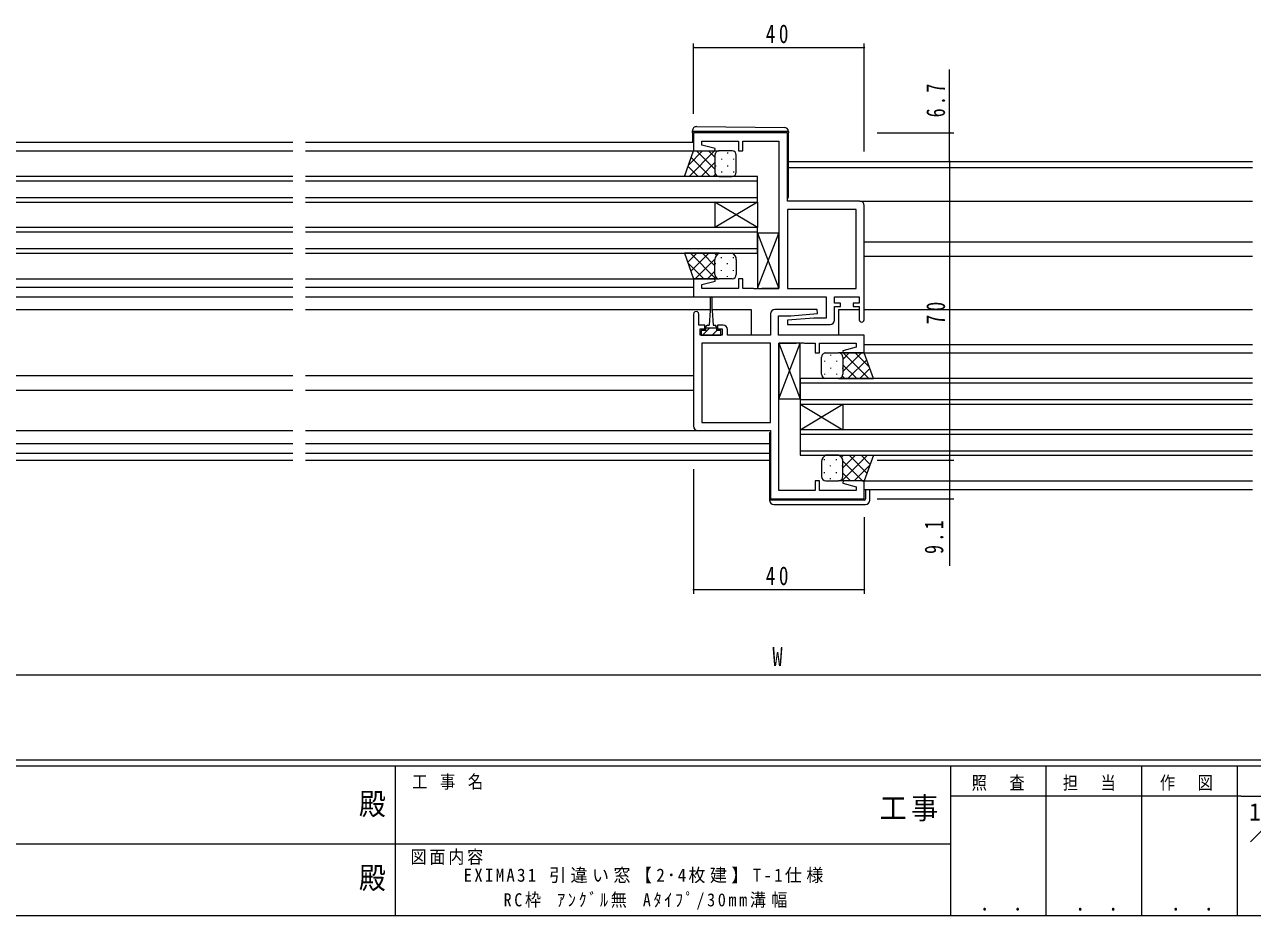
# Model space of a CAD drawing. Units: millimetres on the paper. Extents: x -397 to 397, y -282 to 282.
# Drawn here: x -95.8 to 192.1, y -282.1 to -73.2 of the extents above; entities that cross this region are included whole.
import ezdxf
from ezdxf.enums import TextEntityAlignment as Align

# ---------------------------------------------------------------- set-up
doc = ezdxf.new("R2010")
doc.units = ezdxf.units.MM
for name, color, linetype, lineweight in [('0-1_YKK_ZWAK', 7, 'Continuous', 18), ('0-3_YKK_11', 7, 'Continuous', 18), ('0-4_YKK_12', 2, 'Continuous', 18), ('0-5_YKK_13', 4, 'Continuous', 18), ('0-6_YKK_D', 6, 'Continuous', 18)]:
    doc.layers.add(name, color=color, linetype=linetype, lineweight=lineweight)
doc.layers.add('0-2_USER1', color=7, linetype='Continuous')
doc.styles.add('ＭＳ ゴシック', font='')
doc.styles.get('ＭＳ ゴシック').set_extended_font_data('MS Gothic')

msp = doc.modelspace()

# ---------------------------------------------------------------- linework, layer by layer
at = {"layer": '0-1_YKK_ZWAK'}
for p, q in [((376.092, -245.688), (-393.908, -245.688)), ((338.292, -247.088), (-393.908, -247.088)), ((-8.908, -247.088), (-8.908, -282.088)), ((121.292, -247.088), (121.292, -282.088)), ((143.692, -247.088), (143.692, -282.088)), ((166.092, -247.088), (166.092, -282.088)), ((188.492, -247.088), (188.492, -282.088)), ((189.476, -254.087), (121.292, -254.087)), ((189.476, -254.087), (209.492, -254.087)), ((191.662, -264.824), (201.355, -255.13)), ((-136.308, -265.287), (-7.508, -265.287)), ((-7.508, -265.287), (121.292, -265.287)), ((-393.908, -282.088), (338.292, -282.088))]:
    msp.add_line(p, q, dxfattribs=at)
at = {"layer": '0-3_YKK_11'}
for p, q in [((83.092, -98.588), (61.092, -98.588)), ((72.592, -102.788), (72.592, -100.518)), ((72.592, -100.518), (81.092, -100.518)), ((81.092, -100.518), (81.092, -135.058)), ((83.092, -114.588), (83.092, -98.588)), ((71.592, -102.788), (72.592, -102.788)), ((100.092, -114.588), (83.092, -114.588)), ((99.162, -116.518), (83.092, -116.518)), ((83.092, -116.518), (83.092, -135.058)), ((83.092, -116.518), (83.092, -135.058)), ((99.162, -135.058), (99.162, -116.518)), ((101.092, -142.388), (101.092, -115.588)), ((66.052, -132.788), (61.092, -132.788)), ((61.092, -132.788), (61.092, -136.988)), ((66.121, -133.31), (66.052, -132.788)), ((72.592, -132.788), (71.592, -132.788)), ((71.592, -132.788), (71.592, -135.058)), ((72.592, -135.058), (72.592, -132.788)), ((75.134, -135.058), (72.592, -135.058)), ((83.092, -135.058), (99.162, -135.058)), ((61.092, -136.988), (92.162, -136.988)), ((92.162, -136.988), (92.162, -141.988)), ((94.092, -136.988), (99.892, -136.988)), ((79.092, -140.988), (79.092, -145.988)), ((94.092, -139.288), (95.492, -139.288)), ((94.092, -142.488), (94.092, -139.288)), ((95.492, -139.288), (95.492, -138.488)), ((61.092, -141.088), (61.092, -167.388)), ((62.292, -143.688), (62.292, -141.088)), ((81.022, -145.988), (81.022, -141.488)), ((89.285, -141.988), (83.072, -142.531)), ((92.162, -141.988), (89.285, -141.988)), ((62.592, -145.988), (62.592, -144.488)), ((67.792, -145.988), (62.592, -145.988)), ((67.792, -144.488), (67.792, -145.988)), ((68.992, -145.988), (68.992, -144.688)), ((79.092, -145.988), (68.992, -145.988)), ((101.092, -145.988), (81.022, -145.988)), ((101.092, -150.188), (101.092, -145.988)), ((79.092, -147.918), (63.022, -147.918)), ((63.022, -147.918), (63.022, -166.458)), ((63.022, -147.918), (63.022, -166.458)), ((79.092, -166.458), (79.092, -147.918)), ((81.092, -182.458), (81.092, -147.918)), ((90.592, -147.918), (99.162, -147.918)), ((96.131, -150.188), (101.092, -150.188)), ((63.022, -166.458), (79.092, -166.458)), ((62.092, -168.388), (79.092, -168.388)), ((79.092, -168.388), (79.092, -184.388)), ((90.592, -180.188), (89.592, -180.188)), ((89.592, -180.188), (89.592, -182.458)), ((90.592, -182.458), (90.592, -180.188)), ((96.131, -180.188), (96.063, -180.71)), ((101.092, -180.188), (96.131, -180.188)), ((101.092, -184.388), (101.092, -180.188)), ((89.592, -182.458), (81.092, -182.458)), ((99.162, -182.458), (90.592, -182.458)), ((79.092, -184.388), (101.092, -184.388))]:
    msp.add_line(p, q, dxfattribs=at)
for points in [[(61.092, -98.588), (61.092, -102.788), (66.052, -102.788), (66.121, -102.265), (63.022, -101.435), (63.022, -100.518), (71.592, -100.518), (71.592, -102.788)], [(71.592, -135.058), (63.022, -135.058), (63.022, -134.14), (66.121, -133.31)], [(81.092, -135.058), (77.05, -135.058), (76.867, -135.178), (76.317, -135.178), (76.134, -135.058), (76.05, -135.058), (75.867, -135.178), (75.317, -135.178), (75.134, -135.058)], [(95.492, -138.488), (94.092, -138.488), (94.092, -136.988)], [(99.892, -136.988), (99.892, -138.488), (98.492, -138.488), (98.492, -139.288), (99.892, -139.288), (99.892, -142.388)], [(81.022, -141.488), (83.899, -141.488), (90.112, -140.944), (90.07, -139.988), (80.092, -139.988)], [(62.592, -144.488), (63.692, -144.488), (63.692, -143.688), (62.292, -143.688)], [(67.992, -143.688), (66.692, -143.688), (66.692, -144.488), (67.792, -144.488)], [(83.072, -142.531), (83.114, -143.488), (93.092, -143.488)], [(81.092, -147.918), (85.134, -147.918), (85.317, -147.798), (85.867, -147.798), (86.05, -147.918), (86.134, -147.918), (86.317, -147.798), (86.867, -147.798), (87.05, -147.918), (89.592, -147.918), (89.592, -150.188), (90.592, -150.188), (90.592, -147.918)], [(99.162, -147.918), (99.162, -148.835), (96.063, -149.665), (96.131, -150.188)], [(96.063, -180.71), (99.162, -181.54), (99.162, -182.458)]]:
    msp.add_lwpolyline(points, dxfattribs=at)
for centre, radius, start, end in [((100.092, -115.588), 1, 0.00001, 89.99999), ((61.692, -141.088), 0.6, 359.99999, 180.00001), ((80.092, -140.988), 1, 90.00001, 179.99999), ((67.992, -144.688), 1, 0.00001, 89.99999), ((93.092, -142.488), 1, 270.00001, 359.99999), ((100.492, -142.388), 0.6, 179.99999, 0.00001), ((62.092, -167.388), 1, 180.00001, 269.99999)]:
    msp.add_arc(centre, radius, start, end, dxfattribs=at)
at = {"layer": '0-4_YKK_12'}
for p, q in [((-124.997, -102.788), (-32.908, -102.788)), ((-123.908, -100.787), (-32.908, -100.787)), ((-29.908, -100.787), (61.092, -100.788)), ((-29.908, -102.788), (61.092, -102.788)), ((83.292, -105.288), (192.092, -105.288)), ((-32.908, -108.788), (-138.908, -108.788)), ((76.092, -108.788), (-29.908, -108.788)), ((76.092, -114.788), (76.092, -108.788)), ((83.292, -106.688), (192.092, -106.688)), ((-138.908, -109.788), (-32.908, -109.788)), ((-29.908, -109.788), (76.092, -109.788)), ((-32.908, -113.788), (-138.908, -113.788)), ((-138.908, -114.788), (-32.908, -114.788)), ((76.092, -113.788), (-29.908, -113.788)), ((-29.908, -114.788), (76.092, -114.788)), ((76.092, -114.788), (66.092, -120.788)), ((76.092, -114.788), (76.092, -120.788)), ((100.092, -114.588), (192.092, -114.588)), ((-32.908, -120.788), (-138.908, -120.788)), ((76.092, -120.788), (-29.908, -120.788)), ((76.092, -126.788), (76.092, -120.788)), ((-138.908, -121.788), (-32.908, -121.788)), ((-29.908, -121.788), (76.092, -121.788)), ((-32.908, -125.788), (-138.908, -125.788)), ((76.092, -125.788), (-29.908, -125.788)), ((101.092, -124.088), (192.092, -124.088)), ((-138.908, -126.788), (-32.908, -126.788)), ((-29.908, -126.788), (76.092, -126.788)), ((101.092, -127.488), (192.092, -127.488)), ((-124.408, -132.788), (-32.908, -132.787)), ((-123.908, -134.788), (-32.908, -134.787)), ((-29.908, -132.787), (61.592, -132.788)), ((-29.908, -134.787), (61.092, -134.786)), ((-124.408, -136.988), (-32.908, -136.988)), ((-29.908, -136.988), (61.592, -136.988)), ((-172.408, -139.988), (-32.908, -139.988)), ((-29.908, -139.988), (64.942, -139.988)), ((65.442, -139.988), (74.592, -139.988)), ((74.592, -139.988), (74.592, -145.88)), ((95.092, -139.988), (95.092, -145.988)), ((95.092, -139.988), (99.892, -139.988)), ((101.092, -139.988), (192.092, -139.988)), ((101.092, -148.188), (192.092, -148.188)), ((100.847, -150.188), (192.092, -150.188)), ((-128.908, -155.488), (-32.908, -155.488)), ((-29.908, -155.488), (61.092, -155.488)), ((192.092, -156.188), (86.092, -156.188)), ((86.092, -156.188), (86.092, -162.188)), ((86.092, -157.188), (192.092, -157.188)), ((-128.908, -158.888), (-32.908, -158.888)), ((-29.908, -158.888), (61.092, -158.888)), ((192.092, -161.188), (86.092, -161.188)), ((86.092, -162.188), (86.092, -168.188)), ((86.092, -162.188), (96.092, -168.188)), ((86.092, -168.188), (96.092, -162.188)), ((86.092, -162.188), (192.092, -162.188)), ((96.092, -162.188), (96.092, -168.188)), ((86.092, -168.188), (86.092, -174.188)), ((192.092, -168.188), (86.092, -168.188)), ((86.092, -169.188), (192.092, -169.188)), ((-183.908, -171.388), (-32.908, -171.388)), ((-29.908, -171.388), (78.892, -171.388)), ((-183.608, -173.658), (-32.908, -173.658)), ((-169.208, -175.288), (-32.908, -175.288)), ((-29.908, -173.658), (78.892, -173.658)), ((-29.908, -175.288), (78.892, -175.288)), ((192.092, -173.188), (86.092, -173.188)), ((86.092, -174.188), (192.092, -174.188)), ((100.592, -180.188), (192.092, -180.188)), ((101.092, -182.188), (192.092, -182.188))]:
    msp.add_line(p, q, dxfattribs=at)
msp.add_lwpolyline([(76.092, -120.788), (66.092, -114.788), (66.092, -120.788)], dxfattribs=at)
at = {"layer": '0-5_YKK_13'}
for p, q in [((61.801, -97.1), (82.301, -97.279)), ((60.792, -98.288), (60.792, -98.1)), ((61.296, -98.288), (60.792, -98.288)), ((60.792, -98.588), (60.792, -98.288)), ((60.792, -98.588), (60.792, -100.788)), ((82.796, -98.288), (61.296, -98.288)), ((83.292, -98.288), (83.292, -98.588)), ((83.292, -113.588), (83.292, -98.588)), ((58.949, -108.788), (61.092, -102.788)), ((59.926, -106.052), (63.19, -102.788)), ((60.019, -108.788), (66.019, -102.788)), ((61.092, -102.788), (67.092, -102.788)), ((66.092, -107.109), (61.771, -102.788)), ((66.092, -104.28), (64.599, -102.788)), ((70.092, -102.788), (67.092, -102.788)), ((69.012, -103.208), (69.012, -103.408)), ((62.114, -108.788), (59.782, -106.456)), ((64.942, -108.788), (60.526, -104.372)), ((62.847, -108.788), (66.092, -105.543)), ((66.092, -103.788), (66.092, -107.788)), ((66.182, -106.238), (66.182, -106.438)), ((67.597, -104.623), (67.597, -104.823)), ((69.012, -106.238), (69.012, -106.438)), ((70.427, -104.623), (70.427, -104.823)), ((71.092, -107.788), (71.092, -103.788)), ((67.092, -108.788), (58.949, -108.788)), ((59.285, -108.788), (59.037, -108.54)), ((65.676, -108.788), (66.208, -108.255)), ((67.092, -108.788), (70.092, -108.788)), ((67.597, -107.653), (67.597, -107.853)), ((70.427, -107.653), (70.427, -107.853)), ((81.092, -122.058), (76.092, -122.058)), ((76.092, -135.058), (81.092, -122.058)), ((76.092, -122.058), (76.092, -135.058)), ((67.092, -126.788), (58.949, -126.788)), ((58.949, -126.788), (61.092, -132.788)), ((58.96, -126.817), (58.989, -126.788)), ((59.704, -128.902), (61.818, -126.788)), ((63.486, -132.788), (59.762, -129.063)), ((66.315, -132.788), (60.315, -126.788)), ((60.448, -130.986), (64.646, -126.788)), ((61.475, -132.788), (66.092, -128.171)), ((66.092, -129.736), (63.143, -126.788)), ((66.438, -127.254), (65.972, -126.788)), ((66.092, -131.788), (66.092, -128.288)), ((66.182, -129.338), (66.182, -129.138)), ((67.092, -126.788), (70.092, -126.788)), ((67.597, -127.923), (67.597, -127.723)), ((69.012, -129.338), (69.012, -129.138)), ((70.427, -127.923), (70.427, -127.723)), ((71.092, -128.288), (71.092, -131.788)), ((64.303, -132.788), (66.092, -130.999)), ((66.182, -132.202), (66.182, -132.168)), ((67.597, -130.953), (67.597, -130.753)), ((69.012, -132.368), (69.012, -132.168)), ((70.427, -130.953), (70.427, -130.753)), ((61.092, -132.788), (67.092, -132.788)), ((70.092, -132.788), (67.092, -132.788)), ((76.092, -135.058), (81.092, -135.058)), ((64.942, -137.238), (64.942, -140.188)), ((65.442, -140.188), (65.442, -137.238)), ((64.942, -140.188), (64.692, -143.688)), ((65.442, -140.188), (65.692, -143.688)), ((64.342, -143.688), (64.692, -143.688)), ((65.692, -143.688), (66.042, -143.688)), ((63.942, -144.888), (62.892, -144.888)), ((62.892, -144.888), (62.892, -145.988)), ((62.892, -145.988), (67.492, -145.988)), ((64.798, -144.388), (63.198, -145.988)), ((63.942, -144.888), (63.942, -144.088)), ((66.442, -144.388), (63.942, -144.388)), ((66.543, -144.888), (65.443, -145.988)), ((66.442, -144.088), (66.442, -144.888)), ((67.492, -144.888), (66.442, -144.888)), ((67.492, -145.988), (67.492, -144.888)), ((86.092, -147.918), (81.092, -147.918)), ((81.092, -160.918), (86.092, -147.918)), ((81.092, -147.918), (81.092, -160.918)), ((91.092, -155.188), (91.092, -151.188)), ((91.757, -152.023), (91.757, -152.223)), ((92.092, -150.188), (95.092, -150.188)), ((93.172, -150.608), (93.172, -150.808)), ((94.587, -152.023), (94.587, -152.223)), ((101.092, -150.188), (95.092, -150.188)), ((96.092, -154.509), (100.413, -150.188)), ((96.092, -151.68), (97.585, -150.188)), ((96.092, -151.188), (96.092, -155.188)), ((102.165, -156.188), (96.165, -150.188)), ((97.241, -156.188), (101.658, -151.772)), ((102.258, -153.452), (98.993, -150.188)), ((103.235, -156.188), (101.092, -150.188)), ((91.757, -155.053), (91.757, -155.253)), ((93.172, -153.638), (93.172, -153.838)), ((94.587, -155.053), (94.587, -155.253)), ((96.002, -153.638), (96.002, -153.838)), ((99.336, -156.188), (96.092, -152.943)), ((100.07, -156.188), (102.402, -153.856)), ((95.092, -156.188), (92.092, -156.188)), ((95.092, -156.188), (103.235, -156.188)), ((96.508, -156.188), (95.976, -155.655)), ((102.898, -156.188), (103.146, -155.94)), ((81.092, -160.918), (86.092, -160.918)), ((-128.908, -168.388), (-32.908, -168.388)), ((-29.908, -168.388), (78.892, -168.388)), ((79.092, -168.888), (78.892, -168.888)), ((78.892, -168.888), (78.892, -184.388)), ((91.757, -175.323), (91.757, -175.123)), ((95.092, -174.188), (92.092, -174.188)), ((94.587, -175.323), (94.587, -175.123)), ((95.092, -174.188), (103.235, -174.188)), ((95.746, -174.654), (96.212, -174.188)), ((95.869, -180.188), (101.869, -174.188)), ((96.092, -177.136), (99.04, -174.188)), ((100.709, -180.188), (96.092, -175.571)), ((101.735, -178.386), (97.537, -174.188)), ((102.48, -176.302), (100.366, -174.188)), ((103.235, -174.188), (101.092, -180.188)), ((103.224, -174.217), (103.194, -174.188)), ((91.092, -175.688), (91.092, -179.188)), ((91.757, -178.353), (91.757, -178.153)), ((93.172, -176.738), (93.172, -176.538)), ((94.587, -178.353), (94.587, -178.153)), ((96.002, -176.738), (96.002, -176.538)), ((96.092, -179.188), (96.092, -175.688)), ((97.881, -180.188), (96.092, -178.399)), ((98.697, -180.188), (102.422, -176.463)), ((92.092, -180.188), (95.092, -180.188)), ((93.172, -179.768), (93.172, -179.568)), ((101.092, -180.188), (95.092, -180.188)), ((96.002, -179.602), (96.002, -179.568)), ((101.392, -182.188), (101.392, -184.388)), ((102.392, -184.688), (102.392, -182.188)), ((78.892, -184.388), (78.892, -184.688)), ((79.392, -184.688), (78.892, -184.688)), ((101.092, -184.688), (79.392, -184.688)), ((79.892, -185.688), (101.392, -185.688))]:
    msp.add_line(p, q, dxfattribs=at)
for points in [[(83.292, -98.279), (83.292, -98.288), (82.796, -98.288)], [(76.092, -122.058), (81.092, -135.058), (81.092, -122.058)], [(81.092, -147.918), (86.092, -160.918), (86.092, -147.918)]]:
    msp.add_lwpolyline(points, dxfattribs=at)
for centre, radius, start, end in [((61.792, -98.1), 1, 89.5, 180), ((82.292, -98.279), 1, 0, 89.5), ((67.092, -103.788), 1, 90.0001, 180.0001), ((70.092, -103.788), 1, 0.0001, 90.0001), ((67.092, -107.788), 1, 180.0001, 270.0001), ((70.092, -107.788), 1, 270.0001, 0.0001), ((82.792, -113.588), 0.5, 306.86983, 0), ((67.624, -128.226), 1.534, 110.30864, 182.31157), ((69.56, -128.226), 1.534, 357.6883, 69.69119), ((67.092, -131.788), 1, 179.9999, 269.9999), ((70.092, -131.788), 1, 269.9999, 359.9999), ((65.192, -137.238), 0.25, 0, 180), ((64.342, -144.088), 0.4, 90, 180), ((66.042, -144.088), 0.4, 0, 90), ((92.092, -151.188), 1, 89.9999, 179.9999), ((95.092, -151.188), 1, 359.9999, 89.9999), ((92.092, -155.188), 1, 179.9999, 269.9999), ((95.092, -155.188), 1, 269.9999, 359.9999), ((92.624, -175.626), 1.534, 110.30881, 182.3117), ((94.56, -175.626), 1.534, 357.68843, 69.69136), ((92.092, -179.188), 1, 180.0001, 270.0001), ((95.092, -179.188), 1, 270.0001, 0.0001), ((79.892, -184.688), 1, 180, 270), ((101.092, -184.388), 0.3, 270, 0), ((101.392, -184.688), 1, 270, 0)]:
    msp.add_arc(centre, radius, start, end, dxfattribs=at)
at = {"layer": '0-6_YKK_D'}
for p, q in [((61.092, -94.094), (61.092, -77.588)), ((101.092, -102.969), (101.092, -77.588)), ((61.092, -78.588), (101.092, -78.588)), ((121.092, -98.588), (121.092, -83.688)), ((104.092, -98.588), (122.092, -98.588)), ((121.092, -105.288), (121.092, -98.588)), ((104.092, -105.288), (122.092, -105.288)), ((104.092, -105.288), (122.092, -105.288)), ((121.092, -105.288), (121.092, -175.288)), ((104.092, -175.288), (122.092, -175.288)), ((104.092, -175.288), (122.092, -175.288)), ((121.092, -175.288), (121.092, -184.388)), ((61.092, -177.406), (61.092, -206.688)), ((104.092, -184.388), (122.092, -184.388)), ((121.092, -184.388), (121.092, -200.088)), ((101.092, -188.688), (101.092, -206.688)), ((61.092, -205.688), (101.092, -205.688)), ((-161.908, -225.688), (324.092, -225.688))]:
    msp.add_line(p, q, dxfattribs=at)
for centre, start, end in [((61.092, -78.588), 0, 180), ((61.092, -78.588), 180, 0), ((101.092, -78.588), 0, 180), ((101.092, -78.588), 180, 0), ((121.092, -98.588), 90, 270), ((121.092, -98.588), 270, 90), ((121.092, -105.288), 90, 270), ((121.092, -105.288), 90, 270), ((121.092, -105.288), 270, 90), ((121.092, -105.288), 270, 90), ((121.092, -175.288), 90, 270), ((121.092, -175.288), 90, 270), ((121.092, -175.288), 270, 90), ((121.092, -175.288), 270, 90), ((121.092, -184.388), 90, 270), ((121.092, -184.388), 270, 90), ((61.092, -205.688), 0, 180), ((61.092, -205.688), 180, 0), ((101.092, -205.688), 0, 180), ((101.092, -205.688), 180, 0)]:
    msp.add_arc(centre, 0.106, start, end, dxfattribs=at)

# ---------------------------------------------------------------- texts
at = {"layer": '0-1_YKK_ZWAK', "style": 'ＭＳ ゴシック', "width": 0.9}
for p in [(-17.39, -260.044), (-17.39, -277.365)]:
    msp.add_text('殿', height=5.132, dxfattribs=at).set_placement(p, align=Align.BOTTOM_LEFT)
at = {"layer": '0-1_YKK_ZWAK', "attachment_point": 7, "style": 'ＭＳ ゴシック'}
for s, insert, char_height in [('\\T1.22;\\W0.85;工\\~事\\~名', (-4.896, -252.62), 3.079), ('\\T1.24;\\W0.85;照\\~\\~査', (126.281, -252.868), 3.079), ('\\T1.24;\\W0.85;担\\~\\~当', (147.646, -252.868), 3.079), ('\\T1.24;\\W0.85;作\\~\\~図', (170.412, -252.85), 3.079), ('\\T1.17;\\W0.9;工事', (104.723, -260.044), 5.132), ('\\T1.17;\\W0.9;図面内容', (-5.291, -270.236), 3.079), ('\\T1.24;\\W0.85;\\~．\\~．', (125.747, -281.034), 3.592), ('\\T1.24;\\W0.85;\\~．\\~．', (148.147, -281.034), 3.592), ('\\T1.24;\\W0.85;\\~．\\~．', (170.547, -281.034), 3.592)]:
    msp.add_mtext(s, dxfattribs=dict(at, insert=insert, char_height=char_height))
at = {"layer": '0-2_USER1', "style": 'ＭＳ ゴシック'}
msp.add_text('1', height=4.106, dxfattribs=at).set_placement((191.292, -261.087), align=Align.BOTTOM_LEFT)
at = {"layer": '0-2_USER1', "char_height": 3.079, "attachment_point": 7, "style": 'ＭＳ ゴシック'}
for s, insert in [('\\T1.26;\\W0.95;EXIMA31\\~引違い窓【2･4枚建】T-1仕様', (7.149, -274.537)), ('\\T1.33;\\W0.9;RC枠\\~ｱﾝｸﾞﾙ無\\~Aﾀｲﾌﾟ/30mm溝幅', (16.529, -280.712))]:
    msp.add_mtext(s, dxfattribs=dict(at, insert=insert))
at = {"layer": '0-6_YKK_D', "color": 7, "style": 'ＭＳ ゴシック', "width": 0.8}
msp.add_text('W', height=4.399, dxfattribs=at).set_placement((79.557, -224.888), align=Align.BOTTOM_LEFT)
at = {"layer": '0-6_YKK_D', "color": 7, "char_height": 4.399, "attachment_point": 7, "style": 'ＭＳ ゴシック'}
for insert in [(77.997, -77.588), (77.997, -204.688)]:
    msp.add_mtext('\\T1.37;\\W0.75;40', dxfattribs=dict(at, insert=insert))
at = {"layer": '0-6_YKK_D', "color": 7, "char_height": 4.399, "attachment_point": 7, "rotation": 90, "style": 'ＭＳ ゴシック'}
for s, insert in [('\\T1.38;\\W0.7;6.7', (120.092, -94.929)), ('\\T1.37;\\W0.75;70', (120.092, -143.48)), ('\\T1.38;\\W0.7;9.1', (119.692, -197.315))]:
    msp.add_mtext(s, dxfattribs=dict(at, insert=insert))

doc.saveas('drawing.dxf')
